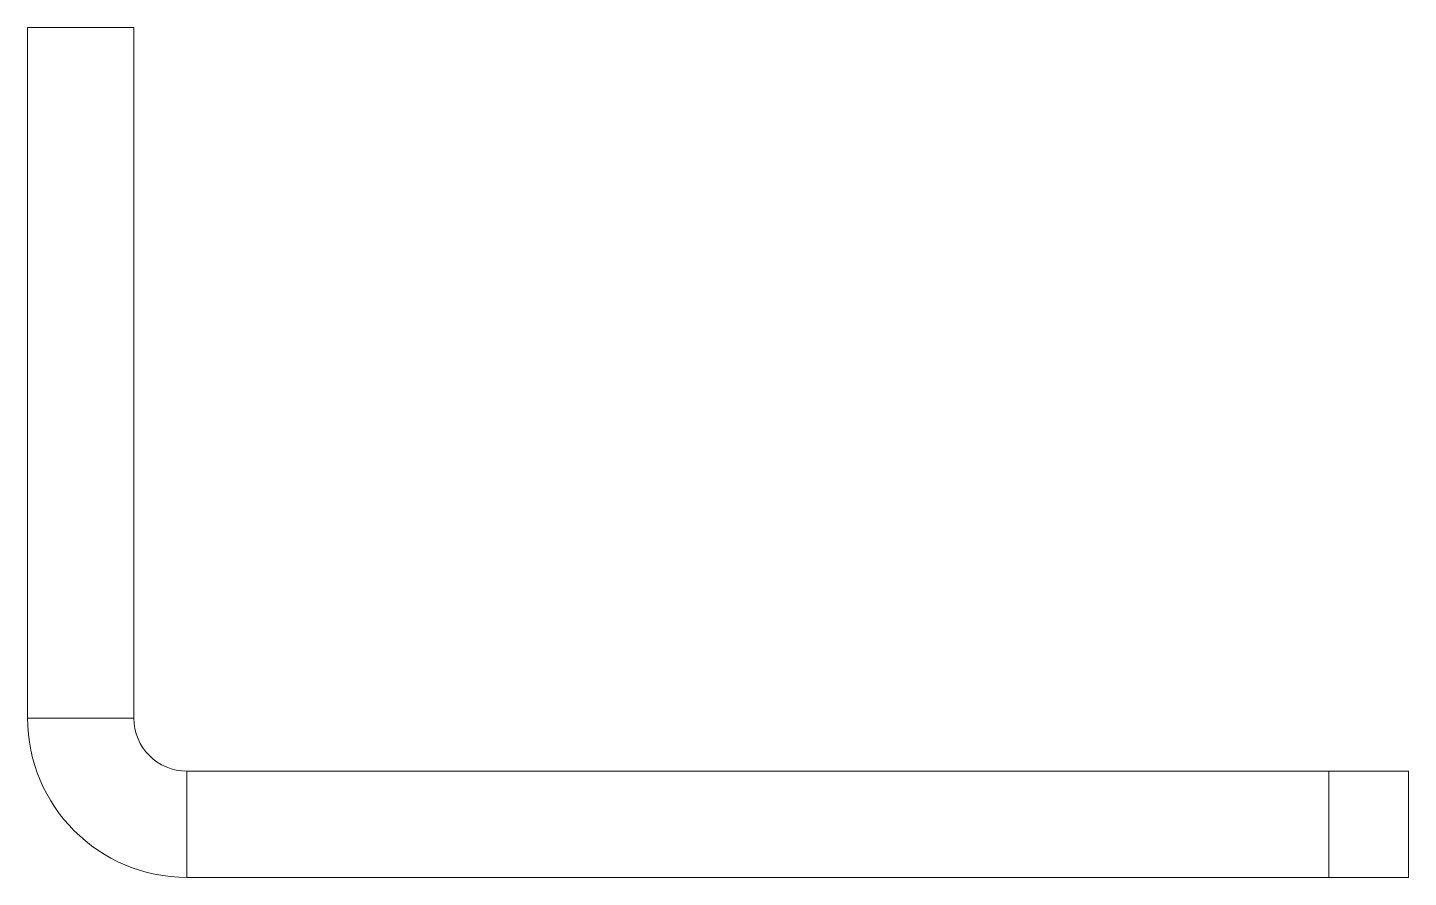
# Paper-space layout '_Frontal' of a CAD drawing. Header units: millimetres. Extents: x -2 to 24, y -9 to 7.
import ezdxf

# ---------------------------------------------------------------- set-up
doc = ezdxf.new("R2010")
doc.units = ezdxf.units.MM

psp = doc.layouts.new('_Frontal')

# ---------------------------------------------------------------- linework, layer by layer
at = {"color": 7, "linetype": 'Continuous', "lineweight": 15}
for p, q in [((-2, 7), (0, 7)), ((-2, 7), (-2, -6)), ((0, 7), (0, -6)), ((0, -6), (-2, -6)), ((1, -7), (1, -9)), ((24, -7), (1, -7)), ((22.5, -9), (22.5, -7)), ((24, -7), (24, -9)), ((24, -9), (1, -9))]:
    psp.add_line(p, q, dxfattribs=at)
for radius in [3, 1]:
    psp.add_arc((1, -6), radius, 180, 270, dxfattribs=at)

doc.saveas('drawing.dxf')
